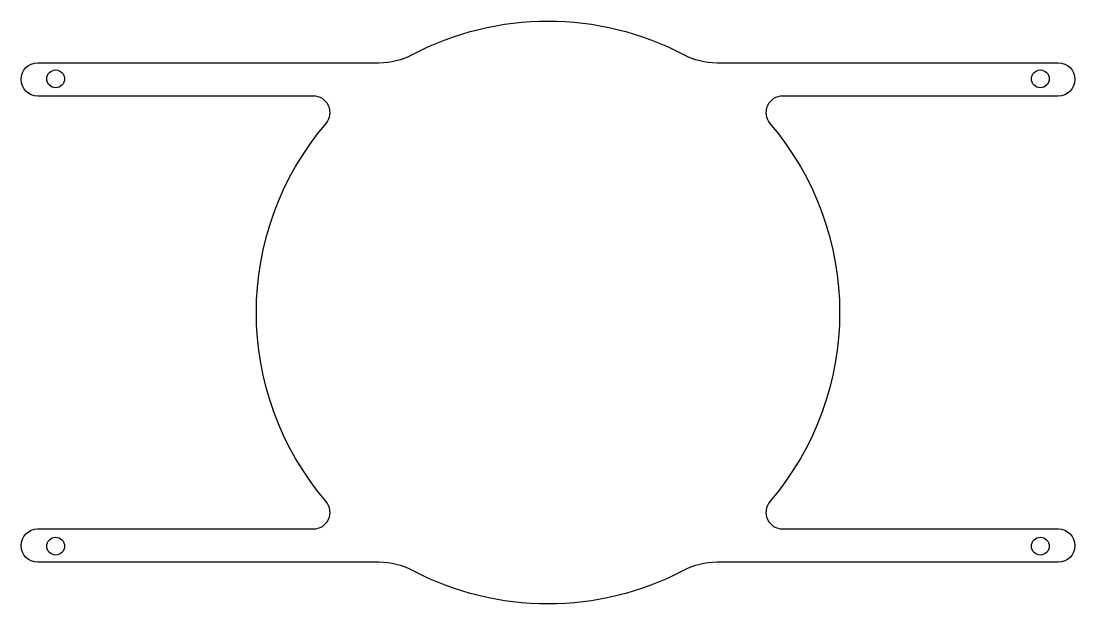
# Model space of a CAD drawing. Header units: millimetres. Extents: x -95 to 95, y -52 to 52.
import ezdxf

# ---------------------------------------------------------------- set-up
doc = ezdxf.new("R2010")
doc.units = ezdxf.units.MM
doc.layers.get('0').update_dxf_attribs({"linetype": 'CONTINUOUS'})

msp = doc.modelspace()

# ---------------------------------------------------------------- linework, layer by layer
msp.add_lwpolyline([(24.39, 46.49, 0.1214), (30.43, 45), (91.87, 45, -1), (91.87, 39), (42.24, 39, 0.639771), (39.96, 34.05, -0.368323), (39.96, -34.05, 0.639771), (42.24, -39), (91.87, -39, -1), (91.87, -45), (30.43, -45, 0.1214), (24.39, -46.49, -0.246432), (-24.39, -46.49, 0.1214), (-30.43, -45), (-91.87, -45, -1), (-91.87, -39), (-42.24, -39, 0.639771), (-39.96, -34.05, -0.368323), (-39.96, 34.05, 0.639771), (-42.24, 39), (-91.87, 39, -1), (-91.87, 45), (-30.43, 45, 0.1214), (-24.39, 46.49, -0.246432)], format="xyb", close=True)
for centre in [(-88.64, 42.09), (88.64, 42.09), (-88.64, -42.09), (88.64, -42.09)]:
    msp.add_circle(centre, 1.6)

doc.saveas('drawing.dxf')
